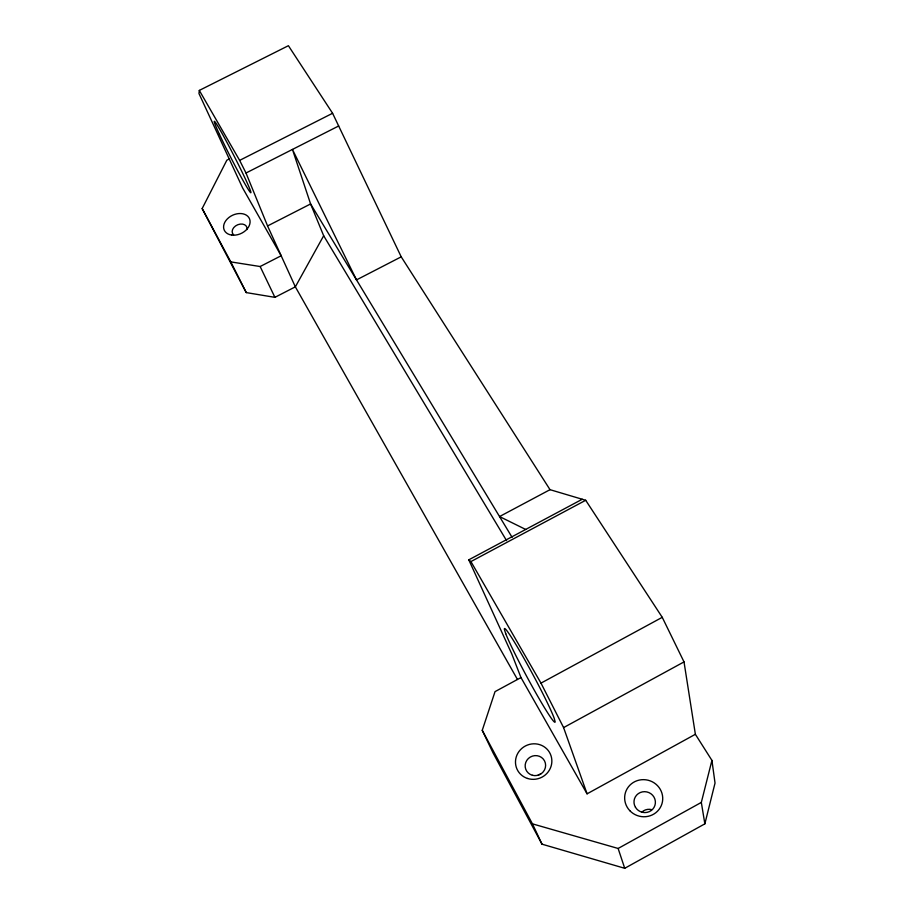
<?xml version="1.0" encoding="UTF-8"?>
<svg xmlns="http://www.w3.org/2000/svg" width="914" height="914" viewBox="0 0 914 914"><rect width="100%" height="100%" fill="white"/><g stroke="black" fill="none" stroke-linecap="round" stroke-linejoin="round"><path stroke-width="1.37" d="M582.252 499.25L468.779 559.836L511.806 654.024L520.98 677.571L495.034 691.624L482.249 730.332L493.137 753.056L541.991 844.17L624.73 868.3L704.854 823.845L715.034 783.07L711.926 760.402L695.371 734.296L684.015 661.907L662.25 617.327L585.691 500.278L550.022 489.676L401.212 256.834L332.593 113.279L288.401 45.7L199.309 90.417L198.966 93.536L242.644 187.987L281.169 255.749L260.147 266.522L230.796 261.895L202.165 208.552L226.843 160.19L229.368 158.91M704.854 823.845L701.324 802.412L711.926 760.402M401.212 256.834L356.506 279.901L292.446 149.439L310.6 203.948L323.67 235.755L295.348 286.836L274.908 297.347L246.254 292.594L202.165 208.552M482.249 730.332L532.451 823.857L618.127 848.466L701.324 802.412M520.98 677.571L587.074 793.832L695.371 734.296M587.074 793.832L563.595 727.601L684.015 661.907M563.595 727.601L540.985 683.124L662.25 617.327M468.779 559.836L470.916 561.573L585.691 500.278M550.022 489.676L499.547 516.559L525.687 529.457M517.473 679.479L295.348 286.836L267.574 225.941L310.6 203.948L512.08 537.306M267.574 225.941L246.003 173.009L338.671 125.983M199.309 90.417L239.639 160.384L332.593 113.279M323.67 235.755L506.584 540.642M470.916 561.573L540.985 683.124M239.639 160.384L246.003 173.009M230.796 261.895L246.254 292.594M260.147 266.522L274.908 297.347M532.451 823.857L541.991 844.17M618.127 848.466L624.73 868.3M538.232 775.015A10.008 9.746 -26 0 1 540.654 774.067M641.834 812.158A10.465 10.157 24.7 0 1 651.842 809.667M233.607 234.829A7.803 5.701 -24.9 0 1 237.8 224.718A7.803 5.701 -24.9 0 1 247.02 229.54M505.762 633.733L504.448 629.666A53.161 3.165 61.7 0 1 525.344 660.811A53.161 3.165 61.7 0 1 554.17 718.198L555.129 721.672A53.161 3.165 61.7 0 1 534.062 689.784A53.161 3.165 61.7 0 1 505.762 633.733M219.463 134.404A40.01 1.805 62.9 0 0 250.265 192.294A40.01 1.805 62.9 0 0 228.283 144.869A40.01 1.805 62.9 0 0 219.463 134.404M532.428 775.289A10.305 9.963 -25.2 0 0 545.35 763.064A10.305 9.963 -25.2 0 0 528.361 758.506A10.305 9.963 -25.2 0 0 532.428 775.289M635.447 807.256A10.751 10.431 18.1 0 0 654.013 807.45A10.751 10.431 18.1 0 0 644.621 791.673A10.751 10.431 18.1 0 0 635.447 807.256M231.63 235.058A13.847 10.065 -24.9 0 0 250.002 220.514A13.847 10.065 -24.9 0 0 228.888 217.509A13.847 10.065 -24.9 0 0 231.63 235.058M629.803 810.672A19.091 18.509 16.7 0 0 661.919 803.874A19.091 18.509 16.7 0 0 639.343 780.065A19.091 18.509 16.7 0 0 629.803 810.672M527.492 778.454A18.303 17.652 -25.1 0 0 551.576 757.946A18.303 17.652 -25.1 0 0 521.94 748.315A18.303 17.652 -25.1 0 0 527.492 778.454"/></g></svg>
